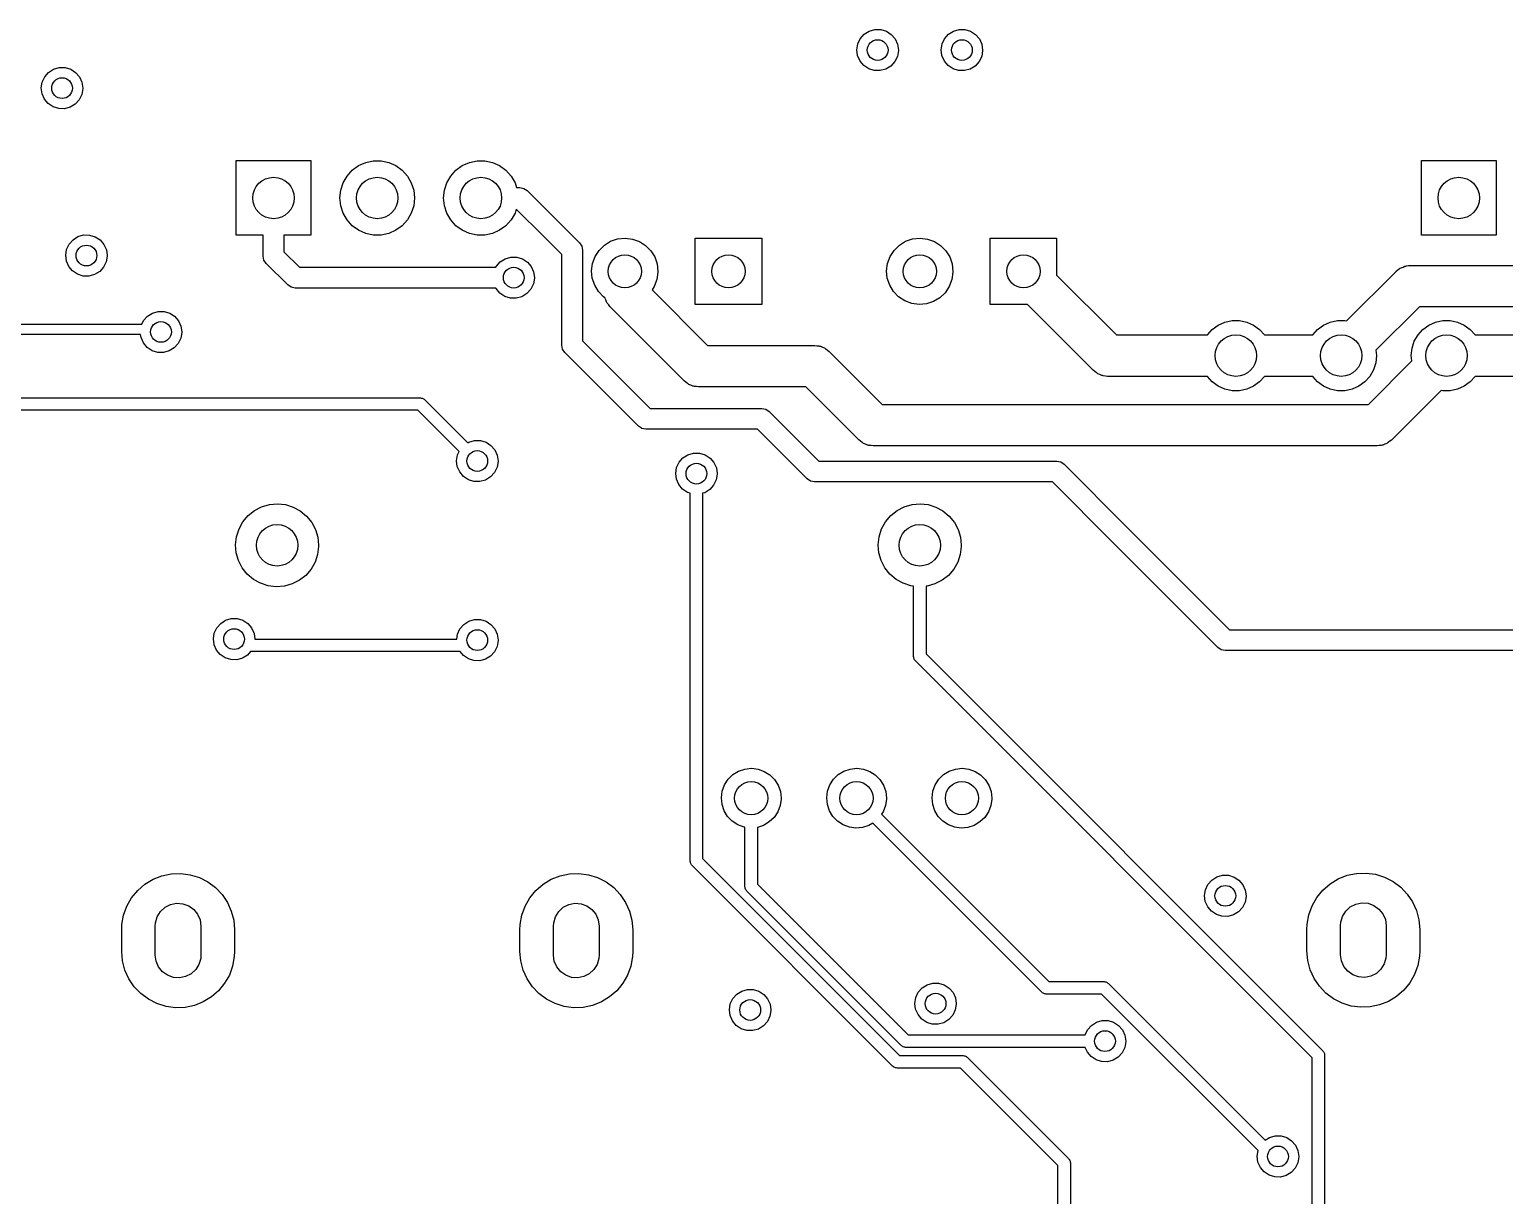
# Model space of a CAD drawing. Extents: x 74 to 207, y -143 to -33.
# Drawn here: x 104.01 to 139.57, y -87.56 to -59.45 of the extents above; entities that cross this region are included whole.
import ezdxf

# ---------------------------------------------------------------- set-up
doc = ezdxf.new("R2010")
doc.units = 0
doc.layers.add('BLACK', color=7, linetype='CONTINUOUS')

msp = doc.modelspace()

# ---------------------------------------------------------------- linework, layer by layer
at = {"layer": 'BLACK', "linetype": 'CONTINUOUS'}
for p, q in [((123.982, -59.7978), (124.042, -59.6695)), ((124.042, -59.6695), (124.136, -59.5632)), ((124.136, -59.5632), (124.256, -59.4876)), ((124.256, -59.4876), (124.392, -59.4486)), ((124.392, -59.4486), (124.534, -59.4495)), ((124.534, -59.4495), (124.67, -59.4901)), ((124.67, -59.4901), (124.789, -59.5672)), ((124.789, -59.5672), (124.881, -59.6746)), ((124.881, -59.6746), (124.94, -59.8037)), ((126.014, -59.7978), (126.074, -59.6695)), ((126.074, -59.6695), (126.168, -59.5632)), ((126.168, -59.5632), (126.288, -59.4876)), ((126.288, -59.4876), (126.424, -59.4486)), ((126.424, -59.4486), (126.566, -59.4495)), ((126.566, -59.4495), (126.702, -59.4901)), ((126.702, -59.4901), (126.821, -59.5672)), ((126.821, -59.5672), (126.913, -59.6746)), ((126.913, -59.6746), (126.972, -59.8037)), ((123.96, -59.9379), (123.982, -59.7978)), ((123.978, -60.0785), (123.96, -59.9379)), ((124.036, -60.2082), (123.978, -60.0785)), ((124.936, -60.096), (124.875, -60.2236)), ((124.96, -59.9562), (124.936, -60.096)), ((124.94, -59.8037), (124.96, -59.944)), ((124.96, -59.944), (124.96, -59.9562)), ((125.992, -59.9379), (126.014, -59.7978)), ((126.01, -60.0785), (125.992, -59.9379)), ((126.068, -60.2082), (126.01, -60.0785)), ((126.968, -60.096), (126.907, -60.2236)), ((126.992, -59.9562), (126.968, -60.096)), ((126.972, -59.8037), (126.992, -59.944)), ((126.992, -59.944), (126.992, -59.9562)), ((104.473, -60.4814), (104.592, -60.4058)), ((104.592, -60.4058), (104.729, -60.3668)), ((104.729, -60.3668), (104.871, -60.3677)), ((104.871, -60.3677), (105.006, -60.4083)), ((105.006, -60.4083), (105.125, -60.4854)), ((124.127, -60.3167), (124.036, -60.2082)), ((124.245, -60.3953), (124.127, -60.3167)), ((124.38, -60.4376), (124.245, -60.3953)), ((124.522, -60.4402), (124.38, -60.4376)), ((124.659, -60.4029), (124.522, -60.4402)), ((124.779, -60.3287), (124.659, -60.4029)), ((124.875, -60.2236), (124.779, -60.3287)), ((126.159, -60.3167), (126.068, -60.2082)), ((126.277, -60.3953), (126.159, -60.3167)), ((126.412, -60.4376), (126.277, -60.3953)), ((126.554, -60.4402), (126.412, -60.4376)), ((126.691, -60.4029), (126.554, -60.4402)), ((126.811, -60.3287), (126.691, -60.4029)), ((126.907, -60.2236), (126.811, -60.3287)), ((104.297, -60.8561), (104.318, -60.716)), ((104.318, -60.716), (104.379, -60.5877)), ((104.379, -60.5877), (104.473, -60.4814)), ((105.125, -60.4854), (105.218, -60.5928)), ((105.218, -60.5928), (105.277, -60.7219)), ((105.277, -60.7219), (105.297, -60.8622)), ((104.315, -60.9966), (104.297, -60.8561)), ((104.372, -61.1264), (104.315, -60.9966)), ((104.463, -61.2349), (104.372, -61.1264)), ((105.211, -61.1418), (105.116, -61.2469)), ((105.273, -61.0142), (105.211, -61.1418)), ((105.296, -60.8744), (105.273, -61.0142)), ((105.297, -60.8622), (105.296, -60.8744)), ((104.581, -61.3135), (104.463, -61.2349)), ((104.717, -61.3558), (104.581, -61.3135)), ((104.858, -61.3584), (104.717, -61.3558)), ((104.995, -61.3211), (104.858, -61.3584)), ((105.116, -61.2469), (104.995, -61.3211)), ((108.995, -64.41), (108.995, -62.61)), ((108.995, -62.61), (110.795, -62.61)), ((110.795, -62.61), (110.795, -64.41)), ((111.667, -62.981), (111.793, -62.8412)), ((111.793, -62.8412), (111.945, -62.7306)), ((111.945, -62.7306), (112.117, -62.654)), ((112.117, -62.654), (112.301, -62.6149)), ((112.301, -62.6149), (112.489, -62.6149)), ((112.489, -62.6149), (112.673, -62.654)), ((112.673, -62.654), (112.845, -62.7306)), ((112.845, -62.7306), (112.997, -62.8412)), ((112.997, -62.8412), (113.123, -62.981)), ((114.167, -62.981), (114.293, -62.8412)), ((114.293, -62.8412), (114.445, -62.7306)), ((114.445, -62.7306), (114.617, -62.654)), ((114.617, -62.654), (114.801, -62.6149)), ((114.801, -62.6149), (114.989, -62.6149)), ((114.989, -62.6149), (115.173, -62.654)), ((115.173, -62.654), (115.345, -62.7306)), ((115.345, -62.7306), (115.497, -62.8412)), ((115.497, -62.8412), (115.623, -62.981)), ((137.57, -64.41), (137.57, -62.61)), ((137.57, -62.61), (139.37, -62.61)), ((139.37, -62.61), (139.37, -64.41)), ((111.515, -63.3229), (111.573, -63.1439)), ((111.573, -63.1439), (111.667, -62.981)), ((113.123, -62.981), (113.217, -63.1439)), ((113.217, -63.1439), (113.275, -63.3229)), ((114.015, -63.3229), (114.073, -63.1439)), ((114.073, -63.1439), (114.167, -62.981)), ((115.623, -62.981), (115.717, -63.1439)), ((115.717, -63.1439), (115.755, -63.26)), ((115.755, -63.26), (115.834, -63.26)), ((115.834, -63.26), (115.93, -63.279)), ((115.93, -63.279), (116.011, -63.3332)), ((111.495, -63.51), (111.515, -63.3229)), ((111.515, -63.6971), (111.495, -63.51)), ((113.275, -63.3229), (113.295, -63.51)), ((113.295, -63.51), (113.275, -63.6971)), ((113.995, -63.51), (114.015, -63.3229)), ((114.015, -63.6971), (113.995, -63.51)), ((116.011, -63.3332), (116.763, -64.0852)), ((111.573, -63.8761), (111.515, -63.6971)), ((111.667, -64.039), (111.573, -63.8761)), ((113.217, -63.8761), (113.123, -64.039)), ((113.275, -63.6971), (113.217, -63.8761)), ((114.073, -63.8761), (114.015, -63.6971)), ((114.167, -64.039), (114.073, -63.8761)), ((115.717, -63.8761), (115.623, -64.039)), ((115.749, -63.7785), (115.717, -63.8761)), ((116.409, -64.4388), (115.749, -63.7785)), ((111.793, -64.1788), (111.667, -64.039)), ((111.945, -64.2894), (111.793, -64.1788)), ((112.117, -64.366), (111.945, -64.2894)), ((112.845, -64.2894), (112.673, -64.366)), ((112.997, -64.1788), (112.845, -64.2894)), ((113.123, -64.039), (112.997, -64.1788)), ((114.293, -64.1788), (114.167, -64.039)), ((114.445, -64.2894), (114.293, -64.1788)), ((114.617, -64.366), (114.445, -64.2894)), ((115.345, -64.2894), (115.173, -64.366)), ((115.497, -64.1788), (115.345, -64.2894)), ((115.623, -64.039), (115.497, -64.1788)), ((116.763, -64.0852), (116.763, -64.0852)), ((116.763, -64.0852), (117.271, -64.5932)), ((104.906, -64.7508), (104.967, -64.6225)), ((104.967, -64.6225), (105.061, -64.5162)), ((105.061, -64.5162), (105.18, -64.4406)), ((105.18, -64.4406), (105.317, -64.4016)), ((105.317, -64.4016), (105.459, -64.4025)), ((105.459, -64.4025), (105.594, -64.4431)), ((105.594, -64.4431), (105.713, -64.5202)), ((105.713, -64.5202), (105.806, -64.6276)), ((105.806, -64.6276), (105.865, -64.7567)), ((109.645, -64.41), (108.995, -64.41)), ((109.645, -64.91), (109.645, -64.41)), ((110.795, -64.41), (110.145, -64.41)), ((110.145, -64.41), (110.145, -64.8064)), ((112.301, -64.4051), (112.117, -64.366)), ((112.489, -64.4051), (112.301, -64.4051)), ((112.673, -64.366), (112.489, -64.4051)), ((114.801, -64.4051), (114.617, -64.366)), ((114.989, -64.4051), (114.801, -64.4051)), ((115.173, -64.366), (114.989, -64.4051)), ((116.844, -64.8736), (116.409, -64.4388)), ((116.409, -64.4388), (116.409, -64.4388)), ((117.271, -64.5932), (117.271, -64.5932)), ((117.271, -64.5932), (117.325, -64.6743)), ((117.325, -64.6743), (117.344, -64.77)), ((117.744, -64.7724), (117.871, -64.6476)), ((117.871, -64.6476), (118.023, -64.5541)), ((118.023, -64.5541), (118.192, -64.4967)), ((118.192, -64.4967), (118.37, -64.478)), ((118.37, -64.478), (118.547, -64.4991)), ((118.547, -64.4991), (118.715, -64.559)), ((118.715, -64.559), (118.865, -64.6545)), ((118.865, -64.6545), (118.991, -64.7811)), ((120.064, -66.078), (120.064, -64.478)), ((120.064, -64.478), (121.664, -64.478)), ((121.664, -64.478), (121.664, -66.078)), ((124.856, -64.7724), (124.983, -64.6476)), ((124.983, -64.6476), (125.135, -64.5541)), ((125.135, -64.5541), (125.304, -64.4967)), ((125.304, -64.4967), (125.482, -64.478)), ((125.482, -64.478), (125.659, -64.4991)), ((125.659, -64.4991), (125.827, -64.559)), ((125.827, -64.559), (125.977, -64.6545)), ((125.977, -64.6545), (126.103, -64.7811)), ((127.176, -66.078), (127.176, -64.478)), ((127.176, -64.478), (128.776, -64.478)), ((128.776, -64.478), (128.776, -65.3709)), ((139.37, -64.41), (137.57, -64.41)), ((104.885, -64.8909), (104.906, -64.7508)), ((104.903, -65.0315), (104.885, -64.8909)), ((104.96, -65.1612), (104.903, -65.0315)), ((105.861, -65.049), (105.799, -65.1766)), ((105.884, -64.9092), (105.861, -65.049)), ((105.865, -64.7567), (105.885, -64.897)), ((105.885, -64.897), (105.884, -64.9092)), ((109.664, -65.0057), (109.645, -64.91)), ((109.718, -65.0868), (109.664, -65.0057)), ((110.145, -64.8064), (110.519, -65.1804)), ((115.269, -65.1559), (115.362, -65.0496)), ((115.362, -65.0496), (115.482, -64.974)), ((115.482, -64.974), (115.619, -64.935)), ((115.619, -64.935), (115.76, -64.9359)), ((115.76, -64.9359), (115.896, -64.9765)), ((115.896, -64.9765), (116.015, -65.0536)), ((116.015, -65.0536), (116.108, -65.161)), ((116.844, -67.056), (116.844, -64.8736)), ((117.344, -64.77), (117.344, -66.9524)), ((117.586, -65.0899), (117.647, -64.9223)), ((117.647, -64.9223), (117.744, -64.7724)), ((118.991, -64.7811), (119.085, -64.9323)), ((119.085, -64.9323), (119.144, -65.1008)), ((124.698, -65.0899), (124.759, -64.9223)), ((124.759, -64.9223), (124.856, -64.7724)), ((126.103, -64.7811), (126.197, -64.9323)), ((126.197, -64.9323), (126.256, -65.1008)), ((105.051, -65.2697), (104.96, -65.1612)), ((105.169, -65.3483), (105.051, -65.2697)), ((105.305, -65.3906), (105.169, -65.3483)), ((105.446, -65.3932), (105.305, -65.3906)), ((105.583, -65.3559), (105.446, -65.3932)), ((105.704, -65.2817), (105.583, -65.3559)), ((105.799, -65.1766), (105.704, -65.2817)), ((110.239, -65.6072), (109.718, -65.0868)), ((110.519, -65.1804), (115.257, -65.1804)), ((115.257, -65.1804), (115.269, -65.1559)), ((116.108, -65.161), (116.166, -65.2901)), ((116.166, -65.2901), (116.186, -65.4304)), ((116.186, -65.4304), (116.186, -65.4426)), ((117.564, -65.2668), (117.586, -65.0899)), ((117.581, -65.4443), (117.564, -65.2668)), ((119.164, -65.3003), (119.139, -65.477)), ((119.144, -65.1008), (119.164, -65.278)), ((119.164, -65.278), (119.164, -65.3003)), ((124.676, -65.2668), (124.698, -65.0899)), ((124.693, -65.4443), (124.676, -65.2668)), ((126.276, -65.3003), (126.251, -65.477)), ((126.256, -65.1008), (126.276, -65.278)), ((126.276, -65.278), (126.276, -65.3003)), ((128.776, -65.3709), (130.215, -66.81)), ((135.766, -66.4733), (136.959, -65.28)), ((136.959, -65.28), (136.963, -65.2758)), ((136.963, -65.2758), (137.004, -65.2457)), ((137.004, -65.2457), (137.043, -65.2124)), ((137.043, -65.2124), (137.061, -65.204)), ((137.061, -65.204), (137.078, -65.1921)), ((137.078, -65.1921), (137.126, -65.1748)), ((137.126, -65.1748), (137.172, -65.1537)), ((137.172, -65.1537), (137.192, -65.1508)), ((137.192, -65.1508), (137.211, -65.144)), ((137.211, -65.144), (137.262, -65.1408)), ((137.262, -65.1408), (137.312, -65.1336)), ((137.312, -65.1336), (152.802, -65.1336)), ((110.32, -65.6614), (110.239, -65.6072)), ((110.415, -65.6804), (110.32, -65.6614)), ((115.256, -65.6804), (110.415, -65.6804)), ((110.415, -65.6804), (110.415, -65.6804)), ((115.262, -65.6946), (115.256, -65.6804)), ((115.353, -65.8031), (115.262, -65.6946)), ((116.101, -65.71), (116.006, -65.8151)), ((116.163, -65.5824), (116.101, -65.71)), ((116.186, -65.4426), (116.163, -65.5824)), ((117.638, -65.6136), (117.581, -65.4443)), ((117.73, -65.7661), (117.638, -65.6136)), ((117.854, -65.8944), (117.73, -65.7661)), ((119.076, -65.6437), (119.02, -65.727)), ((119.02, -65.727), (120.357, -67.064)), ((119.139, -65.477), (119.076, -65.6437)), ((124.75, -65.6136), (124.693, -65.4443)), ((124.842, -65.7661), (124.75, -65.6136)), ((124.966, -65.8944), (124.842, -65.7661)), ((126.188, -65.6437), (126.089, -65.7922)), ((126.251, -65.477), (126.188, -65.6437)), ((115.471, -65.8817), (115.353, -65.8031)), ((115.607, -65.924), (115.471, -65.8817)), ((115.748, -65.9266), (115.607, -65.924)), ((115.885, -65.8893), (115.748, -65.9266)), ((116.006, -65.8151), (115.885, -65.8893)), ((117.883, -65.9136), (117.854, -65.8944)), ((117.884, -65.9183), (117.883, -65.9136)), ((117.905, -65.9648), (117.884, -65.9183)), ((117.923, -66.0127), (117.905, -65.9648)), ((117.934, -66.029), (117.923, -66.0127)), ((117.943, -66.0474), (117.934, -66.029)), ((117.976, -66.086), (117.943, -66.0474)), ((118.006, -66.1272), (117.976, -66.086)), ((118.01, -66.1316), (118.006, -66.1272)), ((119.796, -67.9176), (118.01, -66.1316)), ((121.664, -66.078), (120.064, -66.078)), ((125.115, -65.9921), (124.966, -65.8944)), ((125.282, -66.0542), (125.115, -65.9921)), ((125.459, -66.0778), (125.282, -66.0542)), ((125.637, -66.0617), (125.459, -66.0778)), ((125.806, -66.0065), (125.637, -66.0617)), ((125.96, -65.9152), (125.806, -66.0065)), ((126.089, -65.7922), (125.96, -65.9152)), ((128.069, -66.078), (127.176, -66.078)), ((129.654, -67.6636), (128.069, -66.078)), ((137.52, -66.1336), (136.472, -67.1807)), ((153.01, -66.1336), (137.52, -66.1336)), ((106.724, -66.55), (106.764, -66.4645)), ((106.764, -66.4645), (106.858, -66.3583)), ((106.858, -66.3583), (106.978, -66.2826)), ((106.978, -66.2826), (107.114, -66.2437)), ((107.114, -66.2437), (107.256, -66.2445)), ((107.256, -66.2445), (107.392, -66.2851)), ((107.392, -66.2851), (107.511, -66.3623)), ((107.511, -66.3623), (107.604, -66.4696)), ((107.604, -66.4696), (107.662, -66.5987)), ((132.833, -66.5016), (133.007, -66.4647)), ((133.007, -66.4647), (133.185, -66.4647)), ((133.185, -66.4647), (133.359, -66.5016)), ((135.373, -66.5016), (135.547, -66.4647)), ((135.547, -66.4647), (135.725, -66.4647)), ((135.725, -66.4647), (135.766, -66.4733)), ((137.913, -66.5016), (138.087, -66.4647)), ((138.087, -66.4647), (138.265, -66.4647)), ((138.265, -66.4647), (138.439, -66.5016)), ((106.691, -66.8), (98.2605, -66.8)), ((98.3123, -66.55), (106.724, -66.55)), ((106.701, -66.8735), (106.691, -66.8)), ((107.682, -66.7512), (107.659, -66.891)), ((107.662, -66.5987), (107.682, -66.739)), ((107.682, -66.739), (107.682, -66.7512)), ((130.215, -66.81), (132.409, -66.81)), ((132.409, -66.81), (132.527, -66.6783)), ((132.527, -66.6783), (132.671, -66.5739)), ((132.671, -66.5739), (132.833, -66.5016)), ((133.359, -66.5016), (133.521, -66.5739)), ((133.521, -66.5739), (133.665, -66.6783)), ((133.665, -66.6783), (133.783, -66.81)), ((133.783, -66.81), (134.949, -66.81)), ((134.949, -66.81), (135.067, -66.6783)), ((135.067, -66.6783), (135.211, -66.5739)), ((135.211, -66.5739), (135.373, -66.5016)), ((137.399, -66.9643), (137.488, -66.8104)), ((137.488, -66.8104), (137.607, -66.6783)), ((137.607, -66.6783), (137.751, -66.5739)), ((137.751, -66.5739), (137.913, -66.5016)), ((138.439, -66.5016), (138.601, -66.5739)), ((138.601, -66.5739), (138.745, -66.6783)), ((138.745, -66.6783), (138.863, -66.81)), ((138.863, -66.81), (140.029, -66.81)), ((106.758, -67.0033), (106.701, -66.8735)), ((106.849, -67.1118), (106.758, -67.0033)), ((106.967, -67.1903), (106.849, -67.1118)), ((107.102, -67.2326), (106.967, -67.1903)), ((107.381, -67.1979), (107.244, -67.2352)), ((107.502, -67.1237), (107.381, -67.1979)), ((107.597, -67.0186), (107.502, -67.1237)), ((107.659, -66.891), (107.597, -67.0186)), ((116.863, -67.1517), (116.844, -67.056)), ((116.917, -67.2328), (116.863, -67.1517)), ((117.344, -66.9524), (118.541, -68.1492)), ((120.357, -67.064), (122.936, -67.064)), ((122.936, -67.064), (122.942, -67.064)), ((122.942, -67.064), (122.993, -67.0719)), ((122.993, -67.0719), (123.043, -67.0757)), ((123.043, -67.0757), (123.062, -67.0827)), ((123.062, -67.0827), (123.082, -67.0858)), ((123.082, -67.0858), (123.128, -67.1075)), ((123.128, -67.1075), (123.176, -67.1254)), ((123.176, -67.1254), (123.192, -67.1375)), ((123.192, -67.1375), (123.211, -67.1461)), ((123.211, -67.1461), (123.249, -67.1799)), ((123.249, -67.1799), (123.29, -67.2104)), ((136.472, -67.1807), (136.486, -67.31)), ((137.326, -67.31), (137.345, -67.1333)), ((137.345, -67.1333), (137.399, -66.9643)), ((107.244, -67.2352), (107.102, -67.2326)), ((118.187, -68.5028), (116.917, -67.2328)), ((123.29, -67.2104), (124.566, -68.4864)), ((136.292, -68.4864), (137.34, -67.4393)), ((136.467, -67.4867), (136.413, -67.6557)), ((136.486, -67.31), (136.467, -67.4867)), ((137.34, -67.4393), (137.326, -67.31)), ((119.837, -67.9481), (119.796, -67.9176)), ((129.695, -67.6941), (129.654, -67.6636)), ((129.733, -67.7279), (129.695, -67.6941)), ((129.752, -67.7365), (129.733, -67.7279)), ((129.768, -67.7486), (129.752, -67.7365)), ((129.816, -67.7665), (129.768, -67.7486)), ((129.862, -67.7882), (129.816, -67.7665)), ((129.882, -67.7913), (129.862, -67.7882)), ((129.901, -67.7983), (129.882, -67.7913)), ((129.951, -67.8021), (129.901, -67.7983)), ((130.002, -67.81), (129.951, -67.8021)), ((130.008, -67.81), (130.002, -67.81)), ((132.409, -67.81), (130.008, -67.81)), ((132.527, -67.9417), (132.409, -67.81)), ((133.783, -67.81), (133.665, -67.9417)), ((134.949, -67.81), (133.783, -67.81)), ((135.067, -67.9417), (134.949, -67.81)), ((136.324, -67.8096), (136.205, -67.9417)), ((136.413, -67.6557), (136.324, -67.8096)), ((138.863, -67.81), (138.745, -67.9417)), ((140.029, -67.81), (138.863, -67.81)), ((118.541, -68.1492), (118.976, -68.584)), ((119.875, -67.9819), (119.837, -67.9481)), ((119.894, -67.9905), (119.875, -67.9819)), ((119.91, -68.0026), (119.894, -67.9905)), ((119.958, -68.0205), (119.91, -68.0026)), ((120.004, -68.0422), (119.958, -68.0205)), ((120.024, -68.0453), (120.004, -68.0422)), ((120.043, -68.0523), (120.024, -68.0453)), ((120.093, -68.0561), (120.043, -68.0523)), ((120.144, -68.064), (120.093, -68.0561)), ((120.15, -68.064), (120.144, -68.064)), ((122.729, -68.064), (120.15, -68.064)), ((124.005, -69.34), (122.729, -68.064)), ((132.671, -68.0461), (132.527, -67.9417)), ((132.833, -68.1184), (132.671, -68.0461)), ((133.007, -68.1553), (132.833, -68.1184)), ((133.185, -68.1553), (133.007, -68.1553)), ((133.359, -68.1184), (133.185, -68.1553)), ((133.521, -68.0461), (133.359, -68.1184)), ((133.665, -67.9417), (133.521, -68.0461)), ((135.211, -68.0461), (135.067, -67.9417)), ((135.373, -68.1184), (135.211, -68.0461)), ((135.547, -68.1553), (135.373, -68.1184)), ((135.725, -68.1553), (135.547, -68.1553)), ((135.899, -68.1184), (135.725, -68.1553)), ((136.061, -68.0461), (135.899, -68.1184)), ((136.205, -67.9417), (136.061, -68.0461)), ((138.046, -68.1467), (136.853, -69.34)), ((138.087, -68.1553), (138.046, -68.1467)), ((138.265, -68.1553), (138.087, -68.1553)), ((138.439, -68.1184), (138.265, -68.1553)), ((138.601, -68.0461), (138.439, -68.1184)), ((138.745, -67.9417), (138.601, -68.0461)), ((99.9927, -68.3284), (113.436, -68.3284)), ((113.374, -68.6284), (99.9939, -68.6284)), ((114.368, -69.6223), (113.374, -68.6284)), ((113.436, -68.3284), (113.455, -68.3335)), ((113.455, -68.3335), (113.475, -68.3335)), ((113.475, -68.3335), (113.492, -68.3434)), ((113.492, -68.3434), (113.511, -68.3485)), ((113.511, -68.3485), (113.525, -68.3625)), ((113.525, -68.3625), (113.542, -68.3723)), ((113.542, -68.3723), (114.579, -69.4091)), ((118.695, -69.0108), (118.187, -68.5028)), ((118.976, -68.584), (121.666, -68.584)), ((121.666, -68.584), (121.762, -68.603)), ((121.762, -68.603), (121.843, -68.6572)), ((124.566, -68.4864), (136.292, -68.4864)), ((121.843, -68.6572), (123.04, -69.854)), ((118.769, -69.0603), (118.695, -69.0108)), ((118.695, -69.0108), (118.695, -69.0108)), ((118.776, -69.065), (118.769, -69.0603)), ((118.872, -69.084), (118.776, -69.065)), ((121.562, -69.084), (118.872, -69.084)), ((122.759, -70.2808), (121.562, -69.084)), ((124.046, -69.3705), (124.005, -69.34)), ((136.853, -69.34), (136.849, -69.3442)), ((114.33, -69.7038), (114.368, -69.6223)), ((114.579, -69.4091), (114.604, -69.3936)), ((114.604, -69.3936), (114.74, -69.3546)), ((114.74, -69.3546), (114.882, -69.3555)), ((114.882, -69.3555), (115.018, -69.3961)), ((115.018, -69.3961), (115.137, -69.4732)), ((115.137, -69.4732), (115.229, -69.5806)), ((115.229, -69.5806), (115.288, -69.7097)), ((119.767, -69.774), (119.887, -69.6984)), ((119.887, -69.6984), (120.023, -69.6594)), ((120.023, -69.6594), (120.165, -69.6603)), ((120.165, -69.6603), (120.301, -69.7009)), ((124.084, -69.4043), (124.046, -69.3705)), ((124.102, -69.4129), (124.084, -69.4043)), ((124.118, -69.425), (124.102, -69.4129)), ((124.166, -69.4429), (124.118, -69.425)), ((124.212, -69.4646), (124.166, -69.4429)), ((124.232, -69.4677), (124.212, -69.4646)), ((124.251, -69.4747), (124.232, -69.4677)), ((124.302, -69.4785), (124.251, -69.4747)), ((124.352, -69.4864), (124.302, -69.4785)), ((124.358, -69.4864), (124.352, -69.4864)), ((136.5, -69.4864), (124.358, -69.4864)), ((136.55, -69.4792), (136.5, -69.4864)), ((136.601, -69.476), (136.55, -69.4792)), ((136.62, -69.4692), (136.601, -69.476)), ((136.64, -69.4663), (136.62, -69.4692)), ((136.686, -69.4452), (136.64, -69.4663)), ((136.734, -69.4279), (136.686, -69.4452)), ((136.751, -69.416), (136.734, -69.4279)), ((136.769, -69.4076), (136.751, -69.416)), ((136.808, -69.3743), (136.769, -69.4076)), ((136.849, -69.3442), (136.808, -69.3743)), ((114.308, -69.8439), (114.33, -69.7038)), ((114.326, -69.9845), (114.308, -69.8439)), ((114.384, -70.1142), (114.326, -69.9845)), ((115.284, -70.002), (115.223, -70.1296)), ((115.308, -69.8622), (115.284, -70.002)), ((115.288, -69.7097), (115.308, -69.85)), ((115.308, -69.85), (115.308, -69.8622)), ((119.591, -70.1487), (119.613, -70.0086)), ((119.613, -70.0086), (119.673, -69.8803)), ((119.673, -69.8803), (119.767, -69.774)), ((120.301, -69.7009), (120.42, -69.778)), ((120.42, -69.778), (120.512, -69.8854)), ((120.512, -69.8854), (120.571, -70.0145)), ((120.571, -70.0145), (120.591, -70.1548)), ((123.04, -69.854), (128.778, -69.854)), ((128.778, -69.854), (128.874, -69.873)), ((128.874, -69.873), (128.955, -69.9272)), ((128.955, -69.9272), (130.479, -71.4512)), ((114.475, -70.2227), (114.384, -70.1142)), ((114.593, -70.3013), (114.475, -70.2227)), ((114.728, -70.3436), (114.593, -70.3013)), ((114.87, -70.3462), (114.728, -70.3436)), ((115.007, -70.3089), (114.87, -70.3462)), ((115.127, -70.2347), (115.007, -70.3089)), ((115.223, -70.1296), (115.127, -70.2347)), ((119.61, -70.2893), (119.591, -70.1487)), ((119.667, -70.419), (119.61, -70.2893)), ((120.568, -70.3068), (120.506, -70.4344)), ((120.591, -70.167), (120.568, -70.3068)), ((120.591, -70.1548), (120.591, -70.167)), ((122.84, -70.335), (122.759, -70.2808)), ((122.936, -70.354), (122.84, -70.335)), ((128.674, -70.354), (122.936, -70.354)), ((130.125, -71.8048), (128.674, -70.354)), ((119.758, -70.5275), (119.667, -70.419)), ((119.876, -70.6061), (119.758, -70.5275)), ((119.941, -70.6265), (119.876, -70.6061)), ((119.941, -79.4972), (119.941, -70.6265)), ((120.29, -70.6137), (120.241, -70.6269)), ((120.241, -70.6269), (120.241, -79.4351)), ((120.411, -70.5395), (120.29, -70.6137)), ((120.506, -70.4344), (120.411, -70.5395)), ((109.282, -71.1675), (109.434, -71.0452)), ((109.434, -71.0452), (109.607, -70.9548)), ((109.607, -70.9548), (109.795, -70.8997)), ((109.795, -70.8997), (109.989, -70.882)), ((109.989, -70.882), (110.183, -70.9024)), ((110.183, -70.9024), (110.37, -70.9601)), ((110.37, -70.9601), (110.541, -71.053)), ((110.541, -71.053), (110.692, -71.1774)), ((124.776, -71.1675), (124.928, -71.0452)), ((124.928, -71.0452), (125.101, -70.9548)), ((125.101, -70.9548), (125.289, -70.8997)), ((125.289, -70.8997), (125.483, -70.882)), ((125.483, -70.882), (125.677, -70.9024)), ((125.677, -70.9024), (125.864, -70.9601)), ((125.864, -70.9601), (126.035, -71.053)), ((126.035, -71.053), (126.186, -71.1774)), ((109.063, -71.4881), (109.157, -71.317)), ((109.157, -71.317), (109.282, -71.1675)), ((110.692, -71.1774), (110.815, -71.3286)), ((110.815, -71.3286), (110.907, -71.5009)), ((124.557, -71.4881), (124.651, -71.317)), ((124.651, -71.317), (124.776, -71.1675)), ((126.186, -71.1774), (126.309, -71.3286)), ((126.309, -71.3286), (126.401, -71.5009)), ((130.479, -71.4512), (130.479, -71.4512)), ((130.479, -71.4512), (132.946, -73.918)), ((108.982, -71.868), (109.004, -71.6741)), ((109.004, -71.6741), (109.063, -71.4881)), ((110.907, -71.5009), (110.963, -71.6878)), ((110.963, -71.6878), (110.982, -71.882)), ((124.476, -71.868), (124.498, -71.6741)), ((124.498, -71.6741), (124.557, -71.4881)), ((126.401, -71.5009), (126.457, -71.6878)), ((126.457, -71.6878), (126.476, -71.882)), ((132.665, -74.3448), (130.125, -71.8048)), ((130.125, -71.8048), (130.125, -71.8048)), ((108.998, -72.0625), (108.982, -71.868)), ((109.052, -72.2501), (108.998, -72.0625)), ((110.957, -72.1035), (110.896, -72.2887)), ((110.982, -71.9099), (110.957, -72.1035)), ((110.982, -71.882), (110.982, -71.9099)), ((124.492, -72.0625), (124.476, -71.868)), ((124.546, -72.2501), (124.492, -72.0625)), ((126.451, -72.1035), (126.39, -72.2887)), ((126.476, -71.9099), (126.451, -72.1035)), ((126.476, -71.882), (126.476, -71.9099)), ((109.141, -72.4237), (109.052, -72.2501)), ((109.263, -72.5767), (109.141, -72.4237)), ((110.799, -72.4584), (110.672, -72.6062)), ((110.896, -72.2887), (110.799, -72.4584)), ((124.635, -72.4237), (124.546, -72.2501)), ((124.757, -72.5767), (124.635, -72.4237)), ((126.293, -72.4584), (126.166, -72.6062)), ((126.39, -72.2887), (126.293, -72.4584)), ((109.411, -72.7031), (109.263, -72.5767)), ((109.582, -72.7984), (109.411, -72.7031)), ((109.767, -72.8587), (109.582, -72.7984)), ((109.961, -72.8818), (109.767, -72.8587)), ((110.156, -72.8668), (109.961, -72.8818)), ((110.344, -72.8143), (110.156, -72.8668)), ((110.518, -72.7263), (110.344, -72.8143)), ((110.672, -72.6062), (110.518, -72.7263)), ((124.905, -72.7031), (124.757, -72.5767)), ((125.076, -72.7984), (124.905, -72.7031)), ((125.261, -72.8587), (125.076, -72.7984)), ((125.326, -72.8664), (125.261, -72.8587)), ((125.326, -74.5641), (125.326, -72.8664)), ((125.65, -72.8668), (125.626, -72.8686)), ((125.626, -72.8686), (125.626, -74.502)), ((125.838, -72.8143), (125.65, -72.8668)), ((126.012, -72.7263), (125.838, -72.8143)), ((126.166, -72.6062), (126.012, -72.7263)), ((108.467, -73.9983), (108.528, -73.8699)), ((108.528, -73.8699), (108.621, -73.7637)), ((108.621, -73.7637), (108.741, -73.688)), ((108.741, -73.688), (108.878, -73.6491)), ((108.878, -73.6491), (109.019, -73.6499)), ((109.019, -73.6499), (109.155, -73.6906)), ((109.155, -73.6906), (109.274, -73.7677)), ((109.274, -73.7677), (109.367, -73.8751)), ((109.367, -73.8751), (109.425, -74.0041)), ((114.33, -74.0218), (114.39, -73.8935)), ((114.39, -73.8935), (114.484, -73.7872)), ((114.484, -73.7872), (114.604, -73.7116)), ((114.604, -73.7116), (114.74, -73.6726)), ((114.74, -73.6726), (114.882, -73.6735)), ((114.882, -73.6735), (115.018, -73.7141)), ((115.018, -73.7141), (115.137, -73.7912)), ((115.137, -73.7912), (115.229, -73.8986)), ((115.229, -73.8986), (115.288, -74.0277)), ((132.946, -73.918), (145.288, -73.918)), ((108.446, -74.1383), (108.467, -73.9983)), ((108.464, -74.2789), (108.446, -74.1383)), ((108.521, -74.4087), (108.464, -74.2789)), ((109.425, -74.0041), (109.445, -74.1444)), ((109.445, -74.1444), (109.445, -74.145)), ((109.445, -74.145), (114.311, -74.145)), ((114.311, -74.145), (114.33, -74.0218)), ((115.284, -74.32), (115.223, -74.4476)), ((115.308, -74.1802), (115.284, -74.32)), ((115.288, -74.0277), (115.308, -74.168)), ((115.308, -74.168), (115.308, -74.1802)), ((108.612, -74.5172), (108.521, -74.4087)), ((108.73, -74.5957), (108.612, -74.5172)), ((108.866, -74.638), (108.73, -74.5957)), ((109.007, -74.6406), (108.866, -74.638)), ((109.144, -74.6033), (109.007, -74.6406)), ((109.265, -74.5291), (109.144, -74.6033)), ((109.341, -74.445), (109.265, -74.5291)), ((114.394, -74.445), (109.341, -74.445)), ((114.475, -74.5407), (114.394, -74.445)), ((114.593, -74.6193), (114.475, -74.5407)), ((114.728, -74.6616), (114.593, -74.6193)), ((114.87, -74.6642), (114.728, -74.6616)), ((115.007, -74.6269), (114.87, -74.6642)), ((115.127, -74.5527), (115.007, -74.6269)), ((115.223, -74.4476), (115.127, -74.5527)), ((125.331, -74.5832), (125.326, -74.5641)), ((125.331, -74.6029), (125.331, -74.5832)), ((125.341, -74.62), (125.331, -74.6029)), ((125.346, -74.6391), (125.341, -74.62)), ((125.36, -74.6531), (125.346, -74.6391)), ((125.37, -74.6702), (125.36, -74.6531)), ((134.936, -84.2367), (125.37, -74.6702)), ((125.626, -74.502), (135.193, -84.0685)), ((132.746, -74.399), (132.665, -74.3448)), ((132.665, -74.3448), (132.665, -74.3448)), ((132.842, -74.418), (132.746, -74.399)), ((145.184, -74.418), (132.842, -74.418)), ((120.767, -77.6579), (120.854, -77.5229)), ((120.854, -77.5229), (120.969, -77.4106)), ((120.969, -77.4106), (121.105, -77.3265)), ((121.105, -77.3265), (121.257, -77.2748)), ((121.257, -77.2748), (121.417, -77.258)), ((121.417, -77.258), (121.576, -77.277)), ((121.576, -77.277), (121.728, -77.3309)), ((121.728, -77.3309), (121.863, -77.4169)), ((121.863, -77.4169), (121.976, -77.5308)), ((123.307, -77.6579), (123.394, -77.5229)), ((123.394, -77.5229), (123.509, -77.4106)), ((123.509, -77.4106), (123.645, -77.3265)), ((123.645, -77.3265), (123.797, -77.2748)), ((123.797, -77.2748), (123.957, -77.258)), ((123.957, -77.258), (124.116, -77.277)), ((124.116, -77.277), (124.268, -77.3309)), ((124.268, -77.3309), (124.403, -77.4169)), ((124.403, -77.4169), (124.516, -77.5308)), ((125.847, -77.6579), (125.934, -77.5229)), ((125.934, -77.5229), (126.049, -77.4106)), ((126.049, -77.4106), (126.185, -77.3265)), ((126.185, -77.3265), (126.337, -77.2748)), ((126.337, -77.2748), (126.497, -77.258)), ((126.497, -77.258), (126.656, -77.277)), ((126.656, -77.277), (126.808, -77.3309)), ((126.808, -77.3309), (126.943, -77.4169)), ((126.943, -77.4169), (127.056, -77.5308)), ((120.692, -77.9679), (120.712, -77.8087)), ((120.712, -77.8087), (120.767, -77.6579)), ((121.976, -77.5308), (122.061, -77.6669)), ((122.061, -77.6669), (122.114, -77.8185)), ((122.114, -77.8185), (122.132, -77.978)), ((123.232, -77.9679), (123.252, -77.8087)), ((123.252, -77.8087), (123.307, -77.6579)), ((124.516, -77.5308), (124.601, -77.6669)), ((124.601, -77.6669), (124.654, -77.8185)), ((124.654, -77.8185), (124.672, -77.978)), ((125.772, -77.9679), (125.792, -77.8087)), ((125.792, -77.8087), (125.847, -77.6579)), ((127.056, -77.5308), (127.141, -77.6669)), ((127.141, -77.6669), (127.194, -77.8185)), ((127.194, -77.8185), (127.212, -77.978)), ((120.708, -78.1277), (120.692, -77.9679)), ((120.758, -78.28), (120.708, -78.1277)), ((122.109, -78.1571), (122.052, -78.3071)), ((122.132, -77.9981), (122.109, -78.1571)), ((122.132, -77.978), (122.132, -77.9981)), ((123.248, -78.1277), (123.232, -77.9679)), ((123.298, -78.28), (123.248, -78.1277)), ((124.649, -78.1571), (124.592, -78.3071)), ((124.672, -77.9981), (124.649, -78.1571)), ((124.672, -77.978), (124.672, -77.9981)), ((125.788, -78.1277), (125.772, -77.9679)), ((125.838, -78.28), (125.788, -78.1277)), ((127.189, -78.1571), (127.132, -78.3071)), ((127.212, -77.9981), (127.189, -78.1571)), ((127.212, -77.978), (127.212, -77.9981)), ((120.842, -78.4173), (120.758, -78.28)), ((120.953, -78.5328), (120.842, -78.4173)), ((121.087, -78.6207), (120.953, -78.5328)), ((121.847, -78.5515), (121.709, -78.6337)), ((121.964, -78.4408), (121.847, -78.5515)), ((122.052, -78.3071), (121.964, -78.4408)), ((123.382, -78.4173), (123.298, -78.28)), ((123.493, -78.5328), (123.382, -78.4173)), ((123.627, -78.6207), (123.493, -78.5328)), ((124.341, -78.5791), (124.249, -78.6337)), ((128.418, -82.6561), (124.341, -78.5791)), ((124.592, -78.3071), (124.553, -78.3667)), ((124.553, -78.3667), (128.586, -82.4)), ((125.922, -78.4173), (125.838, -78.28)), ((126.033, -78.5328), (125.922, -78.4173)), ((126.167, -78.6207), (126.033, -78.5328)), ((126.927, -78.5515), (126.789, -78.6337)), ((127.044, -78.4408), (126.927, -78.5515)), ((127.132, -78.3071), (127.044, -78.4408)), ((121.238, -78.6766), (121.087, -78.6207)), ((121.262, -78.6798), (121.238, -78.6766)), ((121.262, -80.1116), (121.262, -78.6798)), ((121.709, -78.6337), (121.562, -78.6816)), ((121.562, -78.6816), (121.562, -80.0495)), ((123.778, -78.6766), (123.627, -78.6207)), ((123.937, -78.6978), (123.778, -78.6766)), ((124.097, -78.6833), (123.937, -78.6978)), ((124.249, -78.6337), (124.097, -78.6833)), ((126.318, -78.6766), (126.167, -78.6207)), ((126.477, -78.6978), (126.318, -78.6766)), ((126.637, -78.6833), (126.477, -78.6978)), ((126.789, -78.6337), (126.637, -78.6833)), ((119.946, -79.5163), (119.941, -79.4972)), ((119.946, -79.536), (119.946, -79.5163)), ((119.956, -79.5531), (119.946, -79.536)), ((119.961, -79.5722), (119.956, -79.5531)), ((119.975, -79.5862), (119.961, -79.5722)), ((119.985, -79.6033), (119.975, -79.5862)), ((124.822, -84.4402), (119.985, -79.6033)), ((120.241, -79.4351), (124.99, -84.1841)), ((106.794, -80.0511), (106.99, -79.9318)), ((106.99, -79.9318), (107.204, -79.8474)), ((107.204, -79.8474), (107.429, -79.8001)), ((107.429, -79.8001), (107.659, -79.7915)), ((107.659, -79.7915), (107.887, -79.8217)), ((107.887, -79.8217), (108.107, -79.8899)), ((108.107, -79.8899), (108.312, -79.9941)), ((108.312, -79.9941), (108.496, -80.1314)), ((116.394, -80.0511), (116.59, -79.9318)), ((116.59, -79.9318), (116.804, -79.8474)), ((116.804, -79.8474), (117.029, -79.8001)), ((117.029, -79.8001), (117.259, -79.7915)), ((117.259, -79.7915), (117.487, -79.8217)), ((117.487, -79.8217), (117.707, -79.8899)), ((117.707, -79.8899), (117.912, -79.9941)), ((117.912, -79.9941), (118.096, -80.1314)), ((132.424, -80.0573), (132.518, -79.9511)), ((132.518, -79.9511), (132.638, -79.8754)), ((132.638, -79.8754), (132.774, -79.8365)), ((132.774, -79.8365), (132.916, -79.8373)), ((132.916, -79.8373), (133.052, -79.8779)), ((133.052, -79.8779), (133.171, -79.9551)), ((133.171, -79.9551), (133.263, -80.0625)), ((135.369, -80.0411), (135.565, -79.9218)), ((135.565, -79.9218), (135.779, -79.8374)), ((135.779, -79.8374), (136.004, -79.7901)), ((136.004, -79.7901), (136.234, -79.7815)), ((136.234, -79.7815), (136.462, -79.8117)), ((136.462, -79.8117), (136.682, -79.8799)), ((136.682, -79.8799), (136.887, -79.9841)), ((136.887, -79.9841), (137.071, -80.1214)), ((106.474, -80.3797), (106.62, -80.2019)), ((106.62, -80.2019), (106.794, -80.0511)), ((108.496, -80.1314), (108.655, -80.2978)), ((108.655, -80.2978), (108.783, -80.4886)), ((116.074, -80.3797), (116.22, -80.2019)), ((116.22, -80.2019), (116.394, -80.0511)), ((118.096, -80.1314), (118.255, -80.2978)), ((118.255, -80.2978), (118.383, -80.4886)), ((121.267, -80.1307), (121.262, -80.1116)), ((121.267, -80.1504), (121.267, -80.1307)), ((121.277, -80.1675), (121.267, -80.1504)), ((121.282, -80.1866), (121.277, -80.1675)), ((121.296, -80.2006), (121.282, -80.1866)), ((121.306, -80.2177), (121.296, -80.2006)), ((125.029, -83.9407), (121.306, -80.2177)), ((121.562, -80.0495), (125.197, -83.6846)), ((132.342, -80.3257), (132.364, -80.1857)), ((132.36, -80.4663), (132.342, -80.3257)), ((132.364, -80.1857), (132.424, -80.0573)), ((133.263, -80.0625), (133.322, -80.1915)), ((133.342, -80.3441), (133.318, -80.4839)), ((133.322, -80.1915), (133.342, -80.3318)), ((133.342, -80.3318), (133.342, -80.3441)), ((135.049, -80.3697), (135.195, -80.1919)), ((135.195, -80.1919), (135.369, -80.0411)), ((137.071, -80.1214), (137.23, -80.2878)), ((137.23, -80.2878), (137.358, -80.4786)), ((106.282, -80.7957), (106.36, -80.5795)), ((106.36, -80.5795), (106.474, -80.3797)), ((107.093, -80.8363), (107.171, -80.7094)), ((107.171, -80.7094), (107.281, -80.6084)), ((107.281, -80.6084), (107.414, -80.5406)), ((107.414, -80.5406), (107.56, -80.5111)), ((107.56, -80.5111), (107.709, -80.522)), ((107.709, -80.522), (107.85, -80.5726)), ((107.85, -80.5726), (107.972, -80.6591)), ((107.972, -80.6591), (108.065, -80.7751)), ((108.783, -80.4886), (108.878, -80.6983)), ((108.878, -80.6983), (108.936, -80.9209)), ((115.882, -80.7957), (115.96, -80.5795)), ((115.96, -80.5795), (116.074, -80.3797)), ((116.693, -80.8363), (116.771, -80.7094)), ((116.771, -80.7094), (116.881, -80.6084)), ((116.881, -80.6084), (117.014, -80.5406)), ((117.014, -80.5406), (117.16, -80.5111)), ((117.16, -80.5111), (117.309, -80.522)), ((117.309, -80.522), (117.45, -80.5726)), ((117.45, -80.5726), (117.572, -80.6591)), ((117.572, -80.6591), (117.665, -80.7751)), ((118.383, -80.4886), (118.478, -80.6983)), ((118.478, -80.6983), (118.536, -80.9209)), ((132.418, -80.5961), (132.36, -80.4663)), ((132.509, -80.7046), (132.418, -80.5961)), ((132.627, -80.7831), (132.509, -80.7046)), ((133.161, -80.7165), (133.041, -80.7907)), ((133.257, -80.6114), (133.161, -80.7165)), ((133.318, -80.4839), (133.257, -80.6114)), ((134.857, -80.7857), (134.935, -80.5695)), ((134.935, -80.5695), (135.049, -80.3697)), ((135.668, -80.8263), (135.746, -80.6994)), ((135.746, -80.6994), (135.856, -80.5984)), ((135.856, -80.5984), (135.989, -80.5306)), ((135.989, -80.5306), (136.135, -80.5011)), ((136.135, -80.5011), (136.284, -80.512)), ((136.284, -80.512), (136.425, -80.5626)), ((136.425, -80.5626), (136.547, -80.6491)), ((136.547, -80.6491), (136.64, -80.7651)), ((137.358, -80.4786), (137.453, -80.6883)), ((137.453, -80.6883), (137.511, -80.9109)), ((106.235, -81.15), (106.241, -81.022)), ((106.241, -81.022), (106.282, -80.7957)), ((107.045, -81.06), (107.051, -80.9797)), ((107.045, -81.76), (107.045, -81.06)), ((107.051, -80.9797), (107.093, -80.8363)), ((108.065, -80.7751), (108.125, -80.9121)), ((108.125, -80.9121), (108.145, -81.06)), ((108.145, -81.06), (108.145, -81.76)), ((108.936, -80.9209), (108.955, -81.15)), ((115.835, -81.15), (115.841, -81.022)), ((115.841, -81.022), (115.882, -80.7957)), ((116.645, -81.06), (116.651, -80.9797)), ((116.645, -81.76), (116.645, -81.06)), ((116.651, -80.9797), (116.693, -80.8363)), ((117.665, -80.7751), (117.725, -80.9121)), ((117.725, -80.9121), (117.745, -81.06)), ((117.745, -81.06), (117.745, -81.76)), ((118.536, -80.9209), (118.555, -81.15)), ((132.762, -80.8254), (132.627, -80.7831)), ((132.904, -80.828), (132.762, -80.8254)), ((133.041, -80.7907), (132.904, -80.828)), ((134.81, -81.14), (134.816, -81.012)), ((134.816, -81.012), (134.857, -80.7857)), ((135.62, -81.05), (135.626, -80.9697)), ((135.62, -81.75), (135.62, -81.05)), ((135.626, -80.9697), (135.668, -80.8263)), ((136.64, -80.7651), (136.7, -80.9021)), ((136.7, -80.9021), (136.72, -81.05)), ((136.72, -81.05), (136.72, -81.75)), ((137.511, -80.9109), (137.53, -81.14)), ((106.235, -81.67), (106.235, -81.15)), ((108.955, -81.15), (108.955, -81.67)), ((115.835, -81.67), (115.835, -81.15)), ((118.555, -81.15), (118.555, -81.67)), ((134.81, -81.66), (134.81, -81.14)), ((137.53, -81.14), (137.53, -81.66)), ((106.254, -81.8991), (106.235, -81.67)), ((107.065, -81.9079), (107.045, -81.76)), ((108.145, -81.76), (108.139, -81.8403)), ((108.955, -81.67), (108.949, -81.798)), ((115.854, -81.8991), (115.835, -81.67)), ((116.665, -81.9079), (116.645, -81.76)), ((117.745, -81.76), (117.739, -81.8403)), ((118.555, -81.67), (118.549, -81.798)), ((134.829, -81.8891), (134.81, -81.66)), ((135.64, -81.8979), (135.62, -81.75)), ((136.72, -81.75), (136.714, -81.8303)), ((137.524, -81.788), (137.483, -82.0143)), ((137.53, -81.66), (137.524, -81.788)), ((106.312, -82.1217), (106.254, -81.8991)), ((106.407, -82.3314), (106.312, -82.1217)), ((107.125, -82.0449), (107.065, -81.9079)), ((107.218, -82.1609), (107.125, -82.0449)), ((108.019, -82.1106), (107.909, -82.2116)), ((108.097, -81.9837), (108.019, -82.1106)), ((108.139, -81.8403), (108.097, -81.9837)), ((108.908, -82.0243), (108.83, -82.2405)), ((108.949, -81.798), (108.908, -82.0243)), ((115.912, -82.1217), (115.854, -81.8991)), ((116.007, -82.3314), (115.912, -82.1217)), ((116.725, -82.0449), (116.665, -81.9079)), ((116.818, -82.1609), (116.725, -82.0449)), ((117.619, -82.1106), (117.509, -82.2116)), ((117.697, -81.9837), (117.619, -82.1106)), ((117.739, -81.8403), (117.697, -81.9837)), ((118.508, -82.0243), (118.43, -82.2405)), ((118.549, -81.798), (118.508, -82.0243)), ((134.887, -82.1117), (134.829, -81.8891)), ((134.982, -82.3214), (134.887, -82.1117)), ((135.7, -82.0349), (135.64, -81.8979)), ((135.793, -82.1509), (135.7, -82.0349)), ((136.594, -82.1006), (136.484, -82.2016)), ((136.672, -81.9737), (136.594, -82.1006)), ((136.714, -81.8303), (136.672, -81.9737)), ((137.483, -82.0143), (137.405, -82.2305)), ((106.535, -82.5222), (106.407, -82.3314)), ((107.34, -82.2474), (107.218, -82.1609)), ((107.481, -82.298), (107.34, -82.2474)), ((107.63, -82.3089), (107.481, -82.298)), ((107.776, -82.2794), (107.63, -82.3089)), ((107.909, -82.2116), (107.776, -82.2794)), ((108.716, -82.4403), (108.57, -82.6181)), ((108.83, -82.2405), (108.716, -82.4403)), ((116.135, -82.5222), (116.007, -82.3314)), ((116.94, -82.2474), (116.818, -82.1609)), ((117.081, -82.298), (116.94, -82.2474)), ((117.23, -82.3089), (117.081, -82.298)), ((117.376, -82.2794), (117.23, -82.3089)), ((117.509, -82.2116), (117.376, -82.2794)), ((118.316, -82.4403), (118.17, -82.6181)), ((118.43, -82.2405), (118.316, -82.4403)), ((125.533, -82.5502), (125.653, -82.4746)), ((125.653, -82.4746), (125.789, -82.4356)), ((125.789, -82.4356), (125.931, -82.4365)), ((125.931, -82.4365), (126.067, -82.4771)), ((126.067, -82.4771), (126.186, -82.5542)), ((128.586, -82.4), (129.921, -82.4)), ((129.921, -82.4), (129.94, -82.4051)), ((129.94, -82.4051), (129.96, -82.4051)), ((129.96, -82.4051), (129.977, -82.415)), ((129.977, -82.415), (129.996, -82.4201)), ((129.996, -82.4201), (130.01, -82.4341)), ((130.01, -82.4341), (130.027, -82.4439)), ((130.027, -82.4439), (133.805, -86.2222)), ((135.11, -82.5122), (134.982, -82.3214)), ((135.915, -82.2374), (135.793, -82.1509)), ((136.056, -82.288), (135.915, -82.2374)), ((136.205, -82.2989), (136.056, -82.288)), ((136.351, -82.2694), (136.205, -82.2989)), ((136.484, -82.2016), (136.351, -82.2694)), ((137.291, -82.4303), (137.145, -82.6081)), ((137.405, -82.2305), (137.291, -82.4303)), ((106.694, -82.6886), (106.535, -82.5222)), ((106.878, -82.8259), (106.694, -82.6886)), ((107.083, -82.9301), (106.878, -82.8259)), ((108.396, -82.7689), (108.2, -82.8882)), ((108.57, -82.6181), (108.396, -82.7689)), ((116.294, -82.6886), (116.135, -82.5222)), ((116.478, -82.8259), (116.294, -82.6886)), ((116.683, -82.9301), (116.478, -82.8259)), ((117.996, -82.7689), (117.8, -82.8882)), ((118.17, -82.6181), (117.996, -82.7689)), ((120.908, -82.9372), (120.969, -82.8089)), ((120.969, -82.8089), (121.063, -82.7026)), ((121.063, -82.7026), (121.182, -82.627)), ((121.182, -82.627), (121.319, -82.588)), ((121.319, -82.588), (121.461, -82.5889)), ((121.461, -82.5889), (121.596, -82.6295)), ((121.596, -82.6295), (121.715, -82.7066)), ((121.715, -82.7066), (121.808, -82.814)), ((121.808, -82.814), (121.867, -82.9431)), ((125.357, -82.9249), (125.379, -82.7848)), ((125.379, -82.7848), (125.439, -82.6565)), ((125.439, -82.6565), (125.533, -82.5502)), ((126.186, -82.5542), (126.278, -82.6616)), ((126.278, -82.6616), (126.337, -82.7907)), ((126.337, -82.7907), (126.357, -82.931)), ((128.435, -82.6659), (128.418, -82.6561)), ((128.449, -82.6799), (128.435, -82.6659)), ((128.468, -82.685), (128.449, -82.6799)), ((128.485, -82.6949), (128.468, -82.685)), ((128.505, -82.6949), (128.485, -82.6949)), ((128.524, -82.7), (128.505, -82.6949)), ((129.859, -82.7), (128.524, -82.7)), ((133.633, -86.474), (129.859, -82.7)), ((135.269, -82.6786), (135.11, -82.5122)), ((135.453, -82.8159), (135.269, -82.6786)), ((135.658, -82.9201), (135.453, -82.8159)), ((136.971, -82.7589), (136.775, -82.8782)), ((137.145, -82.6081), (136.971, -82.7589)), ((107.303, -82.9983), (107.083, -82.9301)), ((107.531, -83.0285), (107.303, -82.9983)), ((107.761, -83.0199), (107.531, -83.0285)), ((107.986, -82.9726), (107.761, -83.0199)), ((108.2, -82.8882), (107.986, -82.9726)), ((116.903, -82.9983), (116.683, -82.9301)), ((117.131, -83.0285), (116.903, -82.9983)), ((117.361, -83.0199), (117.131, -83.0285)), ((117.586, -82.9726), (117.361, -83.0199)), ((117.8, -82.8882), (117.586, -82.9726)), ((120.887, -83.0773), (120.908, -82.9372)), ((120.905, -83.2179), (120.887, -83.0773)), ((121.886, -83.0956), (121.863, -83.2354)), ((121.867, -82.9431), (121.887, -83.0834)), ((121.887, -83.0834), (121.886, -83.0956)), ((125.375, -83.0655), (125.357, -82.9249)), ((125.433, -83.1952), (125.375, -83.0655)), ((125.524, -83.3037), (125.433, -83.1952)), ((126.272, -83.2106), (126.176, -83.3157)), ((126.333, -83.083), (126.272, -83.2106)), ((126.357, -82.9432), (126.333, -83.083)), ((126.357, -82.931), (126.357, -82.9432)), ((135.878, -82.9883), (135.658, -82.9201)), ((136.106, -83.0185), (135.878, -82.9883)), ((136.336, -83.0099), (136.106, -83.0185)), ((136.561, -82.9626), (136.336, -83.0099)), ((136.775, -82.8782), (136.561, -82.9626)), ((120.962, -83.3476), (120.905, -83.2179)), ((121.053, -83.4561), (120.962, -83.3476)), ((121.171, -83.5347), (121.053, -83.4561)), ((121.307, -83.577), (121.171, -83.5347)), ((121.585, -83.5423), (121.448, -83.5796)), ((121.706, -83.4681), (121.585, -83.5423)), ((121.801, -83.363), (121.706, -83.4681)), ((121.863, -83.2354), (121.801, -83.363)), ((125.642, -83.3823), (125.524, -83.3037)), ((125.777, -83.4246), (125.642, -83.3823)), ((125.919, -83.4272), (125.777, -83.4246)), ((126.056, -83.3899), (125.919, -83.4272)), ((126.176, -83.3157), (126.056, -83.3899)), ((129.464, -83.6846), (129.523, -83.5601)), ((129.523, -83.5601), (129.617, -83.4539)), ((129.617, -83.4539), (129.737, -83.3782)), ((129.737, -83.3782), (129.873, -83.3393)), ((129.873, -83.3393), (130.015, -83.3401)), ((130.015, -83.3401), (130.15, -83.3807)), ((130.15, -83.3807), (130.269, -83.4579)), ((130.269, -83.4579), (130.362, -83.5653)), ((130.362, -83.5653), (130.421, -83.6943)), ((121.448, -83.5796), (121.307, -83.577)), ((125.197, -83.6846), (129.464, -83.6846)), ((130.441, -83.8469), (130.417, -83.9867)), ((130.421, -83.6943), (130.441, -83.8346)), ((130.441, -83.8346), (130.441, -83.8469)), ((124.99, -84.1841), (126.524, -84.1841)), ((125.046, -83.9506), (125.029, -83.9407)), ((125.06, -83.9645), (125.046, -83.9506)), ((125.079, -83.9697), (125.06, -83.9645)), ((125.096, -83.9795), (125.079, -83.9697)), ((125.116, -83.9795), (125.096, -83.9795)), ((125.135, -83.9846), (125.116, -83.9795)), ((129.466, -83.9846), (125.135, -83.9846)), ((126.524, -84.1841), (126.543, -84.1892)), ((126.543, -84.1892), (126.562, -84.1892)), ((126.562, -84.1892), (126.579, -84.1991)), ((126.579, -84.1991), (126.599, -84.2042)), ((126.599, -84.2042), (126.613, -84.2182)), ((126.613, -84.2182), (126.63, -84.2281)), ((126.63, -84.2281), (129.062, -86.6603)), ((129.516, -84.0989), (129.466, -83.9846)), ((129.607, -84.2074), (129.516, -84.0989)), ((129.725, -84.2859), (129.607, -84.2074)), ((130.26, -84.2193), (130.139, -84.2935)), ((130.355, -84.1142), (130.26, -84.2193)), ((130.417, -83.9867), (130.355, -84.1142)), ((134.936, -90.4276), (134.936, -84.2367)), ((135.193, -84.0685), (135.202, -84.0856)), ((135.202, -84.0856), (135.216, -84.0996)), ((135.216, -84.0996), (135.222, -84.1187)), ((135.222, -84.1187), (135.231, -84.1358)), ((135.231, -84.1358), (135.231, -84.1555)), ((135.231, -84.1555), (135.236, -84.1746)), ((135.236, -84.1746), (135.236, -90.3655)), ((124.839, -84.4501), (124.822, -84.4402)), ((124.853, -84.464), (124.839, -84.4501)), ((124.872, -84.4692), (124.853, -84.464)), ((124.889, -84.479), (124.872, -84.4692)), ((124.909, -84.479), (124.889, -84.479)), ((124.928, -84.4841), (124.909, -84.479)), ((126.461, -84.4841), (124.928, -84.4841)), ((128.806, -86.8285), (126.461, -84.4841)), ((129.861, -84.3282), (129.725, -84.2859)), ((130.003, -84.3308), (129.861, -84.3282)), ((130.139, -84.2935), (130.003, -84.3308)), ((133.805, -86.2222), (133.908, -86.1576)), ((133.908, -86.1576), (134.044, -86.1186)), ((134.044, -86.1186), (134.186, -86.1195)), ((134.186, -86.1195), (134.322, -86.1601)), ((134.322, -86.1601), (134.441, -86.2372)), ((134.441, -86.2372), (134.533, -86.3446)), ((134.533, -86.3446), (134.592, -86.4737)), ((129.062, -86.6603), (129.072, -86.6774)), ((129.072, -86.6774), (129.086, -86.6914)), ((129.086, -86.6914), (129.091, -86.7105)), ((129.091, -86.7105), (129.101, -86.7276)), ((129.101, -86.7276), (129.101, -86.7473)), ((129.101, -86.7473), (129.106, -86.7664)), ((129.106, -86.7664), (129.106, -90.4348)), ((133.612, -86.6079), (133.633, -86.474)), ((133.63, -86.7485), (133.612, -86.6079)), ((133.688, -86.8782), (133.63, -86.7485)), ((134.588, -86.766), (134.527, -86.8936)), ((134.612, -86.6262), (134.588, -86.766)), ((134.592, -86.4737), (134.612, -86.614)), ((134.612, -86.614), (134.612, -86.6262)), ((128.806, -90.4347), (128.806, -86.8285)), ((133.779, -86.9867), (133.688, -86.8782)), ((133.897, -87.0653), (133.779, -86.9867)), ((134.032, -87.1076), (133.897, -87.0653)), ((134.174, -87.1102), (134.032, -87.1076)), ((134.311, -87.0729), (134.174, -87.1102)), ((134.431, -86.9987), (134.311, -87.0729)), ((134.527, -86.8936), (134.431, -86.9987))]:
    msp.add_line(p, q, dxfattribs=at)
at = {"layer": 'BLACK'}
for centre, radius in [((124.46, -59.944), 0.25), ((126.492, -59.944), 0.25), ((104.797, -60.8622), 0.25), ((109.895, -63.51), 0.5), ((112.395, -63.51), 0.5), ((114.895, -63.51), 0.5), ((138.47, -63.51), 0.5), ((105.385, -64.897), 0.25), ((118.364, -65.278), 0.4), ((120.864, -65.278), 0.4), ((125.476, -65.278), 0.4), ((127.976, -65.278), 0.4), ((115.686, -65.4304), 0.25), ((107.182, -66.739), 0.25), ((133.096, -67.31), 0.5), ((135.636, -67.31), 0.5), ((138.176, -67.31), 0.5), ((114.808, -69.85), 0.25), ((120.091, -70.1548), 0.25), ((109.982, -71.882), 0.5), ((125.476, -71.882), 0.5), ((108.945, -74.1444), 0.25), ((114.808, -74.168), 0.25), ((121.412, -77.978), 0.4), ((123.952, -77.978), 0.4), ((126.492, -77.978), 0.4), ((132.842, -80.3318), 0.25), ((121.387, -83.0834), 0.25), ((125.857, -82.931), 0.25), ((129.941, -83.8346), 0.25), ((134.112, -86.614), 0.25)]:
    msp.add_circle(centre, radius, dxfattribs=at)

doc.saveas('drawing.dxf')
